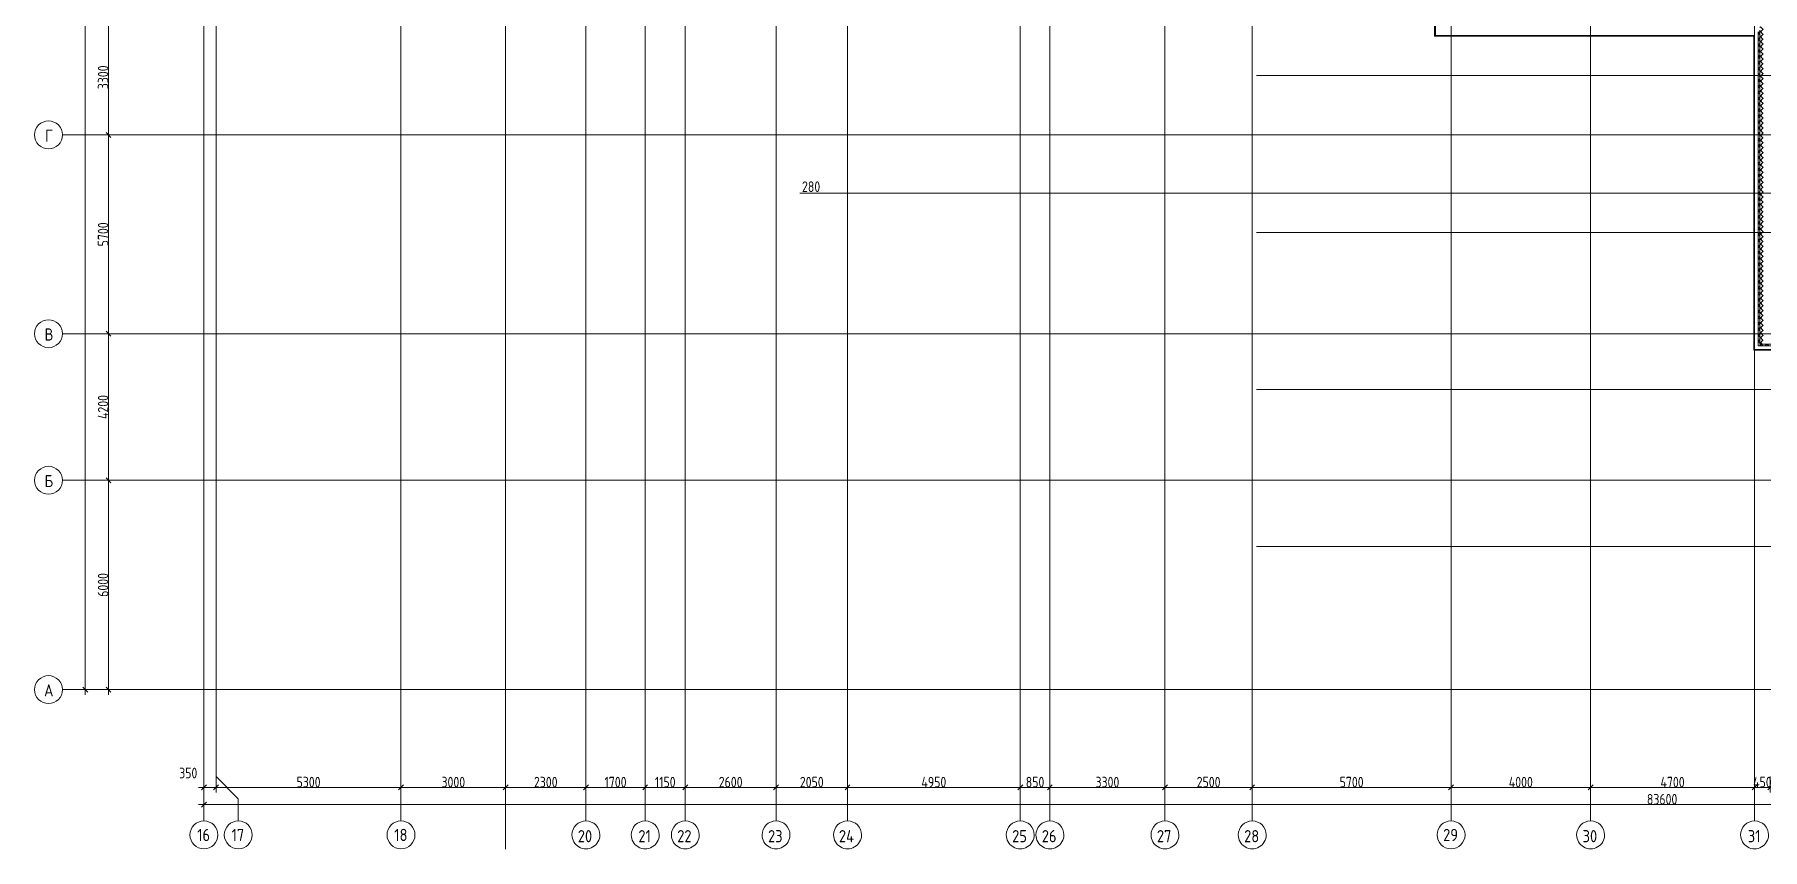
# Model space of a CAD drawing. Header units: millimetres. Extents: x -68946 to 690821, y -552984 to 293768.
# Drawn here: x 87963 to 137493, y -548537 to -525181 of the extents above; entities that cross this region are included whole.
import ezdxf

# ---------------------------------------------------------------- set-up
doc = ezdxf.new("R2010")
doc.units = ezdxf.units.MM
doc.linetypes.add('ADSK_Линия сетки', pattern=[2500, 2000, -250, 0, -250])
doc.layers.get('Defpoints').update_dxf_attribs({"color": 250})
for name, color, linetype, lineweight in [('Оси', 250, 'Continuous', 9), ('Размеры', 7, 'Continuous', 9), ('Стены наружные', 7, 'Continuous', 9), ('Стены отделка', 7, 'Continuous', 13), ('Стены перегородки', 7, 'Continuous', 13), ('Стены штриховка', 250, 'Continuous', 9)]:
    doc.layers.add(name, color=color, linetype=linetype, lineweight=lineweight)
doc.styles.add('GOST Common', font='', dxfattribs={"width": 0.9, "height": 350})
doc.styles.add('GOST Common_1', font='', dxfattribs={"width": 0.9, "height": 250})
doc.styles.add('GOST Common_2', font='', dxfattribs={"width": 0.8, "height": 350})
doc.styles.add('А3', font='ГОСТ тип А.ttf')
doc.styles.get('GOST Common').set_extended_font_data('GOST Common')
doc.styles.get('GOST Common_1').set_extended_font_data('GOST Common')
doc.styles.get('GOST Common_2').set_extended_font_data('GOST Common')
doc.dimstyles.new('ADSK_Основной_2_5_мм_Округление_до_10_мм', dxfattribs={"dimscale": 304.8, "dimtxt": 0.824897, "dimasz": 0.463911, "dimexe": 0.492126, "dimexo": 0.001615, "dimgap": 6.56168e-05, "dimtad": 1, "dimdec": 0, "dimlfac": 304.8, "dimrnd": 10, "dimdsep": 46, "dimtxsty": 'GOST Common_1', "dimblk1": 'OBLIQUE', "dimblk2": 'OBLIQUE', "dimsah": 1, "dimcen": 0.09, "dimdle": 0.492126, "dimazin": 0, "dimtfac": 1, "dimtdec": 4, "dimtix": 1, "dimtmove": 1, "dimatfit": 3, "dimfxl": 1, "dimtvp": 1, "dimtolj": 1, "dimtzin": 0, "dimlwd": 9, "dimlwe": 9, "dimarcsym": 2})
doc.dimstyles.new('ADSK_Основной_2_5_мм_Округление_до_10_мм_1', dxfattribs={"dimscale": 304.8, "dimtxt": 0.824897, "dimasz": 0.463911, "dimexe": 0.492126, "dimexo": 0.001615, "dimgap": 6.56168e-05, "dimtad": 1, "dimdec": 0, "dimlfac": 304.8, "dimrnd": 10, "dimdsep": 46, "dimtxsty": 'GOST Common_1', "dimblk1": 'OBLIQUE', "dimblk2": 'OBLIQUE', "dimsah": 1, "dimcen": 0.09, "dimdle": 0.492126, "dimazin": 0, "dimtfac": 1, "dimtdec": 4, "dimtix": 1, "dimtmove": 0, "dimatfit": 3, "dimfxl": 1, "dimtvp": 1, "dimtolj": 1, "dimtzin": 0, "dimlwd": 9, "dimlwe": 9, "dimarcsym": 2})
doc.dimstyles.new('ADSK_Основной_2_мм_1', dxfattribs={"dimscale": 304.8, "dimtxt": 201.142999, "dimasz": 0.463911, "dimexe": 0.492126, "dimexo": 0.492126, "dimgap": 0.098425, "dimtad": 1, "dimdec": 0, "dimdsep": 46, "dimtxsty": 'GOST Common_2', "dimblk1": 'OBLIQUE', "dimblk2": 'OBLIQUE', "dimsah": 1, "dimcen": 0.09, "dimdle": 0.492126, "dimazin": 0, "dimtfac": 1, "dimtdec": 4, "dimtix": 1, "dimtmove": 0, "dimatfit": 3, "dimfxl": 1, "dimtvp": 1, "dimtolj": 1, "dimtzin": 0, "dimlwd": 9, "dimlwe": 9, "dimarcsym": 2})
pattern_1 = [(135, (23667.23, -543980.64), (-84.85281, -84.85281), []), (225, (23667.23, -543980.64), (84.85281, -84.85281), [])]

# ---------------------------------------------------------------- blocks, each defined once
blk = doc.blocks.new('Ось сетки - Круг_Ø8 мм-39983606-АР3_Кладочный план кровли _17_930 С2-3')
at = {"layer": 'Оси'}
for start, end in [(360, 180), (180, 360)]:
    blk.add_arc((0, 0), 4, start, end, dxfattribs=at)
blk = doc.blocks.new('_Oblique')
at = {"color": 0, "linetype": 'ByBlock', "lineweight": -2}
blk.add_line((-0.5, -0.5), (0.5, 0.5), dxfattribs=at)
blk = doc.blocks.new('*D6113')
at = {"layer": 'Defpoints', "color": 0, "lineweight": 30, "transparency": 16777216}
for p in [(92817, -546660), (93167, -546449), (93167, -546760)]:
    blk.add_point(p, dxfattribs=at)
at = {"layer": 'Размеры', "color": 0, "lineweight": 9, "transparency": 16777216}
for p, q in [((92667, -546760), (93317, -546760)), ((92817, -546661), (92817, -546910)), ((93167, -546450), (93167, -546910))]:
    blk.add_line(p, q, dxfattribs=at)
at = {"layer": 'Размеры', "color": 0, "lineweight": 9, "transparency": 16777216, "xscale": 141.4, "yscale": 141.4, "zscale": 141.4, "rotation": 180}
blk.add_blockref('_Oblique', (92817, -546760), dxfattribs=at)
at = {"layer": 'Размеры', "color": 0, "lineweight": 9, "transparency": 16777216, "xscale": 141.4, "yscale": 141.4, "zscale": 141.4}
blk.add_blockref('_Oblique', (93167, -546760), dxfattribs=at)
at = {"layer": 'Размеры', "color": 0, "transparency": 16777216, "insert": (92109, -546194), "char_height": 304.8, "width": 567.63, "attachment_point": 1, "line_spacing_factor": 1.022761, "style": 'А3'}
blk.add_mtext('\\A1;350', dxfattribs=at)
blk = doc.blocks.new('*D6114')
at = {"layer": 'Defpoints', "color": 0, "lineweight": 30, "transparency": 16777216}
for p in [(93167, -546449), (98467, -546660), (98467, -546760)]:
    blk.add_point(p, dxfattribs=at)
at = {"layer": 'Размеры', "color": 0, "lineweight": 9, "transparency": 16777216}
for p, q in [((93017, -546760), (98617, -546760)), ((93167, -546450), (93167, -546910)), ((98467, -546661), (98467, -546910))]:
    blk.add_line(p, q, dxfattribs=at)
at = {"layer": 'Размеры', "color": 0, "lineweight": 9, "transparency": 16777216, "xscale": 141.4, "yscale": 141.4, "zscale": 141.4, "rotation": 180}
blk.add_blockref('_Oblique', (93167, -546760), dxfattribs=at)
at = {"layer": 'Размеры', "color": 0, "lineweight": 9, "transparency": 16777216, "xscale": 141.4, "yscale": 141.4, "zscale": 141.4}
blk.add_blockref('_Oblique', (98467, -546760), dxfattribs=at)
at = {"layer": 'Размеры', "color": 0, "transparency": 16777216, "insert": (95817, -546608), "char_height": 304.8, "width": 756.84, "attachment_point": 5, "style": 'А3'}
blk.add_mtext('\\A1;5300', dxfattribs=at)
blk = doc.blocks.new('*D6115')
at = {"layer": 'Defpoints', "color": 0, "lineweight": 30, "transparency": 16777216}
for p in [(98467, -546660), (101467, -546660), (101467, -546760)]:
    blk.add_point(p, dxfattribs=at)
at = {"layer": 'Размеры', "color": 0, "lineweight": 9, "transparency": 16777216}
for p, q in [((98317, -546760), (101617, -546760)), ((98467, -546661), (98467, -546910)), ((101467, -546661), (101467, -546910))]:
    blk.add_line(p, q, dxfattribs=at)
at = {"layer": 'Размеры', "color": 0, "lineweight": 9, "transparency": 16777216, "xscale": 141.4, "yscale": 141.4, "zscale": 141.4, "rotation": 180}
blk.add_blockref('_Oblique', (98467, -546760), dxfattribs=at)
at = {"layer": 'Размеры', "color": 0, "lineweight": 9, "transparency": 16777216, "xscale": 141.4, "yscale": 141.4, "zscale": 141.4}
blk.add_blockref('_Oblique', (101467, -546760), dxfattribs=at)
at = {"layer": 'Размеры', "color": 0, "transparency": 16777216, "insert": (99967, -546608), "char_height": 304.8, "width": 756.84, "attachment_point": 5, "style": 'А3'}
blk.add_mtext('\\A1;3000', dxfattribs=at)
blk = doc.blocks.new('*D6116')
at = {"layer": 'Defpoints', "color": 0, "lineweight": 30, "transparency": 16777216}
for p in [(101467, -546660), (103767, -546660), (103767, -546760)]:
    blk.add_point(p, dxfattribs=at)
at = {"layer": 'Размеры', "color": 0, "lineweight": 9, "transparency": 16777216}
for p, q in [((101317, -546760), (103917, -546760)), ((101467, -546661), (101467, -546910)), ((103767, -546661), (103767, -546910))]:
    blk.add_line(p, q, dxfattribs=at)
at = {"layer": 'Размеры', "color": 0, "lineweight": 9, "transparency": 16777216, "xscale": 141.4, "yscale": 141.4, "zscale": 141.4, "rotation": 180}
blk.add_blockref('_Oblique', (101467, -546760), dxfattribs=at)
at = {"layer": 'Размеры', "color": 0, "lineweight": 9, "transparency": 16777216, "xscale": 141.4, "yscale": 141.4, "zscale": 141.4}
blk.add_blockref('_Oblique', (103767, -546760), dxfattribs=at)
at = {"layer": 'Размеры', "color": 0, "transparency": 16777216, "insert": (102617, -546608), "char_height": 304.8, "width": 756.84, "attachment_point": 5, "style": 'А3'}
blk.add_mtext('\\A1;2300', dxfattribs=at)
blk = doc.blocks.new('*D6117')
at = {"layer": 'Defpoints', "color": 0, "lineweight": 30, "transparency": 16777216}
for p in [(103767, -546660), (105467, -546660), (105467, -546760)]:
    blk.add_point(p, dxfattribs=at)
at = {"layer": 'Размеры', "color": 0, "lineweight": 9, "transparency": 16777216}
for p, q in [((103617, -546760), (105617, -546760)), ((103767, -546661), (103767, -546910)), ((105467, -546661), (105467, -546910))]:
    blk.add_line(p, q, dxfattribs=at)
at = {"layer": 'Размеры', "color": 0, "lineweight": 9, "transparency": 16777216, "xscale": 141.4, "yscale": 141.4, "zscale": 141.4, "rotation": 180}
blk.add_blockref('_Oblique', (103767, -546760), dxfattribs=at)
at = {"layer": 'Размеры', "color": 0, "lineweight": 9, "transparency": 16777216, "xscale": 141.4, "yscale": 141.4, "zscale": 141.4}
blk.add_blockref('_Oblique', (105467, -546760), dxfattribs=at)
at = {"layer": 'Размеры', "color": 0, "transparency": 16777216, "insert": (104617, -546608), "char_height": 304.8, "width": 700.59, "attachment_point": 5, "style": 'А3'}
blk.add_mtext('\\A1;1700', dxfattribs=at)
blk = doc.blocks.new('*D6118')
at = {"layer": 'Defpoints', "color": 0, "lineweight": 30, "transparency": 16777216}
for p in [(105467, -546660), (106617, -546660), (106617, -546760)]:
    blk.add_point(p, dxfattribs=at)
at = {"layer": 'Размеры', "color": 0, "lineweight": 9, "transparency": 16777216}
for p, q in [((105317, -546760), (106767, -546760)), ((105467, -546661), (105467, -546910)), ((106617, -546661), (106617, -546910))]:
    blk.add_line(p, q, dxfattribs=at)
at = {"layer": 'Размеры', "color": 0, "lineweight": 9, "transparency": 16777216, "xscale": 141.4, "yscale": 141.4, "zscale": 141.4, "rotation": 180}
blk.add_blockref('_Oblique', (105467, -546760), dxfattribs=at)
at = {"layer": 'Размеры', "color": 0, "lineweight": 9, "transparency": 16777216, "xscale": 141.4, "yscale": 141.4, "zscale": 141.4}
blk.add_blockref('_Oblique', (106617, -546760), dxfattribs=at)
at = {"layer": 'Размеры', "color": 0, "transparency": 16777216, "insert": (106042, -546608), "char_height": 304.8, "width": 644.34, "attachment_point": 5, "style": 'А3'}
blk.add_mtext('\\A1;1150', dxfattribs=at)
blk = doc.blocks.new('*D6119')
at = {"layer": 'Defpoints', "color": 0, "lineweight": 30, "transparency": 16777216}
for p in [(106617, -546660), (109217, -546660), (109217, -546760)]:
    blk.add_point(p, dxfattribs=at)
at = {"layer": 'Размеры', "color": 0, "lineweight": 9, "transparency": 16777216}
for p, q in [((106467, -546760), (109367, -546760)), ((106617, -546661), (106617, -546910)), ((109217, -546661), (109217, -546910))]:
    blk.add_line(p, q, dxfattribs=at)
at = {"layer": 'Размеры', "color": 0, "lineweight": 9, "transparency": 16777216, "xscale": 141.4, "yscale": 141.4, "zscale": 141.4, "rotation": 180}
blk.add_blockref('_Oblique', (106617, -546760), dxfattribs=at)
at = {"layer": 'Размеры', "color": 0, "lineweight": 9, "transparency": 16777216, "xscale": 141.4, "yscale": 141.4, "zscale": 141.4}
blk.add_blockref('_Oblique', (109217, -546760), dxfattribs=at)
at = {"layer": 'Размеры', "color": 0, "transparency": 16777216, "insert": (107917, -546608), "char_height": 304.8, "width": 756.84, "attachment_point": 5, "style": 'А3'}
blk.add_mtext('\\A1;2600', dxfattribs=at)
blk = doc.blocks.new('*D6120')
at = {"layer": 'Defpoints', "color": 0, "lineweight": 30, "transparency": 16777216}
for p in [(109217, -546660), (111267, -546660), (111267, -546760)]:
    blk.add_point(p, dxfattribs=at)
at = {"layer": 'Размеры', "color": 0, "lineweight": 9, "transparency": 16777216}
for p, q in [((109067, -546760), (111417, -546760)), ((109217, -546661), (109217, -546910)), ((111267, -546661), (111267, -546910))]:
    blk.add_line(p, q, dxfattribs=at)
at = {"layer": 'Размеры', "color": 0, "lineweight": 9, "transparency": 16777216, "xscale": 141.4, "yscale": 141.4, "zscale": 141.4, "rotation": 180}
blk.add_blockref('_Oblique', (109217, -546760), dxfattribs=at)
at = {"layer": 'Размеры', "color": 0, "lineweight": 9, "transparency": 16777216, "xscale": 141.4, "yscale": 141.4, "zscale": 141.4}
blk.add_blockref('_Oblique', (111267, -546760), dxfattribs=at)
at = {"layer": 'Размеры', "color": 0, "transparency": 16777216, "insert": (110242, -546608), "char_height": 304.8, "width": 756.84, "attachment_point": 5, "style": 'А3'}
blk.add_mtext('\\A1;2050', dxfattribs=at)
blk = doc.blocks.new('*D6121')
at = {"layer": 'Defpoints', "color": 0, "lineweight": 30, "transparency": 16777216}
for p in [(111267, -546660), (116217, -546660), (116217, -546760)]:
    blk.add_point(p, dxfattribs=at)
at = {"layer": 'Размеры', "color": 0, "lineweight": 9, "transparency": 16777216}
for p, q in [((111117, -546760), (116367, -546760)), ((111267, -546661), (111267, -546910)), ((116217, -546661), (116217, -546910))]:
    blk.add_line(p, q, dxfattribs=at)
at = {"layer": 'Размеры', "color": 0, "lineweight": 9, "transparency": 16777216, "xscale": 141.4, "yscale": 141.4, "zscale": 141.4, "rotation": 180}
blk.add_blockref('_Oblique', (111267, -546760), dxfattribs=at)
at = {"layer": 'Размеры', "color": 0, "lineweight": 9, "transparency": 16777216, "xscale": 141.4, "yscale": 141.4, "zscale": 141.4}
blk.add_blockref('_Oblique', (116217, -546760), dxfattribs=at)
at = {"layer": 'Размеры', "color": 0, "transparency": 16777216, "insert": (113742, -546608), "char_height": 304.8, "width": 782.41, "attachment_point": 5, "style": 'А3'}
blk.add_mtext('\\A1;4950', dxfattribs=at)
blk = doc.blocks.new('*D6122')
at = {"layer": 'Defpoints', "color": 0, "lineweight": 30, "transparency": 16777216}
for p in [(116217, -546660), (117067, -546660), (117067, -546760)]:
    blk.add_point(p, dxfattribs=at)
at = {"layer": 'Размеры', "color": 0, "lineweight": 9, "transparency": 16777216}
for p, q in [((116067, -546760), (117217, -546760)), ((116217, -546661), (116217, -546910)), ((117067, -546661), (117067, -546910))]:
    blk.add_line(p, q, dxfattribs=at)
at = {"layer": 'Размеры', "color": 0, "lineweight": 9, "transparency": 16777216, "xscale": 141.4, "yscale": 141.4, "zscale": 141.4, "rotation": 180}
blk.add_blockref('_Oblique', (116217, -546760), dxfattribs=at)
at = {"layer": 'Размеры', "color": 0, "lineweight": 9, "transparency": 16777216, "xscale": 141.4, "yscale": 141.4, "zscale": 141.4}
blk.add_blockref('_Oblique', (117067, -546760), dxfattribs=at)
at = {"layer": 'Размеры', "color": 0, "transparency": 16777216, "insert": (116642, -546608), "char_height": 304.8, "width": 567.63, "attachment_point": 5, "style": 'А3'}
blk.add_mtext('\\A1;850', dxfattribs=at)
blk = doc.blocks.new('*D6123')
at = {"layer": 'Defpoints', "color": 0, "lineweight": 30, "transparency": 16777216}
for p in [(117067, -546660), (120367, -546660), (120367, -546760)]:
    blk.add_point(p, dxfattribs=at)
at = {"layer": 'Размеры', "color": 0, "lineweight": 9, "transparency": 16777216}
for p, q in [((116917, -546760), (120517, -546760)), ((117067, -546661), (117067, -546910)), ((120367, -546661), (120367, -546910))]:
    blk.add_line(p, q, dxfattribs=at)
at = {"layer": 'Размеры', "color": 0, "lineweight": 9, "transparency": 16777216, "xscale": 141.4, "yscale": 141.4, "zscale": 141.4, "rotation": 180}
blk.add_blockref('_Oblique', (117067, -546760), dxfattribs=at)
at = {"layer": 'Размеры', "color": 0, "lineweight": 9, "transparency": 16777216, "xscale": 141.4, "yscale": 141.4, "zscale": 141.4}
blk.add_blockref('_Oblique', (120367, -546760), dxfattribs=at)
at = {"layer": 'Размеры', "color": 0, "transparency": 16777216, "insert": (118717, -546608), "char_height": 304.8, "width": 756.84, "attachment_point": 5, "style": 'А3'}
blk.add_mtext('\\A1;3300', dxfattribs=at)
blk = doc.blocks.new('*D6124')
at = {"layer": 'Defpoints', "color": 0, "lineweight": 30, "transparency": 16777216}
for p in [(120367, -546660), (122867, -546660), (122867, -546760)]:
    blk.add_point(p, dxfattribs=at)
at = {"layer": 'Размеры', "color": 0, "lineweight": 9, "transparency": 16777216}
for p, q in [((120217, -546760), (123017, -546760)), ((120367, -546661), (120367, -546910)), ((122867, -546661), (122867, -546910))]:
    blk.add_line(p, q, dxfattribs=at)
at = {"layer": 'Размеры', "color": 0, "lineweight": 9, "transparency": 16777216, "xscale": 141.4, "yscale": 141.4, "zscale": 141.4, "rotation": 180}
blk.add_blockref('_Oblique', (120367, -546760), dxfattribs=at)
at = {"layer": 'Размеры', "color": 0, "lineweight": 9, "transparency": 16777216, "xscale": 141.4, "yscale": 141.4, "zscale": 141.4}
blk.add_blockref('_Oblique', (122867, -546760), dxfattribs=at)
at = {"layer": 'Размеры', "color": 0, "transparency": 16777216, "insert": (121617, -546608), "char_height": 304.8, "width": 756.84, "attachment_point": 5, "style": 'А3'}
blk.add_mtext('\\A1;2500', dxfattribs=at)
blk = doc.blocks.new('*D6125')
at = {"layer": 'Defpoints', "color": 0, "lineweight": 30, "transparency": 16777216}
for p in [(122867, -546660), (128567, -546660), (128567, -546760)]:
    blk.add_point(p, dxfattribs=at)
at = {"layer": 'Размеры', "color": 0, "lineweight": 9, "transparency": 16777216}
for p, q in [((122717, -546760), (128717, -546760)), ((122867, -546661), (122867, -546910)), ((128567, -546661), (128567, -546910))]:
    blk.add_line(p, q, dxfattribs=at)
at = {"layer": 'Размеры', "color": 0, "lineweight": 9, "transparency": 16777216, "xscale": 141.4, "yscale": 141.4, "zscale": 141.4, "rotation": 180}
blk.add_blockref('_Oblique', (122867, -546760), dxfattribs=at)
at = {"layer": 'Размеры', "color": 0, "lineweight": 9, "transparency": 16777216, "xscale": 141.4, "yscale": 141.4, "zscale": 141.4}
blk.add_blockref('_Oblique', (128567, -546760), dxfattribs=at)
at = {"layer": 'Размеры', "color": 0, "transparency": 16777216, "insert": (125717, -546608), "char_height": 304.8, "width": 756.84, "attachment_point": 5, "style": 'А3'}
blk.add_mtext('\\A1;5700', dxfattribs=at)
blk = doc.blocks.new('*D6126')
at = {"layer": 'Defpoints', "color": 0, "lineweight": 30, "transparency": 16777216}
for p in [(128567, -546660), (132567, -546660), (132567, -546760)]:
    blk.add_point(p, dxfattribs=at)
at = {"layer": 'Размеры', "color": 0, "lineweight": 9, "transparency": 16777216}
for p, q in [((128417, -546760), (132717, -546760)), ((128567, -546661), (128567, -546910)), ((132567, -546661), (132567, -546910))]:
    blk.add_line(p, q, dxfattribs=at)
at = {"layer": 'Размеры', "color": 0, "lineweight": 9, "transparency": 16777216, "xscale": 141.4, "yscale": 141.4, "zscale": 141.4, "rotation": 180}
blk.add_blockref('_Oblique', (128567, -546760), dxfattribs=at)
at = {"layer": 'Размеры', "color": 0, "lineweight": 9, "transparency": 16777216, "xscale": 141.4, "yscale": 141.4, "zscale": 141.4}
blk.add_blockref('_Oblique', (132567, -546760), dxfattribs=at)
at = {"layer": 'Размеры', "color": 0, "transparency": 16777216, "insert": (130567, -546608), "char_height": 304.8, "width": 782.41, "attachment_point": 5, "style": 'А3'}
blk.add_mtext('\\A1;4000', dxfattribs=at)
blk = doc.blocks.new('*D6127')
at = {"layer": 'Defpoints', "color": 0, "lineweight": 30, "transparency": 16777216}
for p in [(132567, -546660), (137267, -546660), (137267, -546760)]:
    blk.add_point(p, dxfattribs=at)
at = {"layer": 'Размеры', "color": 0, "lineweight": 9, "transparency": 16777216}
for p, q in [((132417, -546760), (137417, -546760)), ((132567, -546661), (132567, -546910)), ((137267, -546661), (137267, -546910))]:
    blk.add_line(p, q, dxfattribs=at)
at = {"layer": 'Размеры', "color": 0, "lineweight": 9, "transparency": 16777216, "xscale": 141.4, "yscale": 141.4, "zscale": 141.4, "rotation": 180}
blk.add_blockref('_Oblique', (132567, -546760), dxfattribs=at)
at = {"layer": 'Размеры', "color": 0, "lineweight": 9, "transparency": 16777216, "xscale": 141.4, "yscale": 141.4, "zscale": 141.4}
blk.add_blockref('_Oblique', (137267, -546760), dxfattribs=at)
at = {"layer": 'Размеры', "color": 0, "transparency": 16777216, "insert": (134917, -546608), "char_height": 304.8, "width": 782.41, "attachment_point": 5, "style": 'А3'}
blk.add_mtext('\\A1;4700', dxfattribs=at)
blk = doc.blocks.new('*D6128')
at = {"layer": 'Defpoints', "color": 0, "lineweight": 30, "transparency": 16777216}
for p in [(137267, -546660), (137717, -546449), (137717, -546760)]:
    blk.add_point(p, dxfattribs=at)
at = {"layer": 'Размеры', "color": 0, "lineweight": 9, "transparency": 16777216}
for p, q in [((137267, -546760), (137126, -546760)), ((137267, -546661), (137267, -546910)), ((137267, -546760), (137717, -546760)), ((137717, -546450), (137717, -546910)), ((137717, -546760), (137859, -546760))]:
    blk.add_line(p, q, dxfattribs=at)
at = {"layer": 'Размеры', "color": 0, "lineweight": 9, "transparency": 16777216, "xscale": 141.4, "yscale": 141.4, "zscale": 141.4}
blk.add_blockref('_Oblique', (137267, -546760), dxfattribs=at)
at = {"layer": 'Размеры', "color": 0, "lineweight": 9, "transparency": 16777216, "xscale": 141.4, "yscale": 141.4, "zscale": 141.4, "rotation": 180}
blk.add_blockref('_Oblique', (137717, -546760), dxfattribs=at)
at = {"layer": 'Размеры', "color": 0, "transparency": 16777216, "insert": (137492, -546608), "char_height": 304.8, "width": 593.2, "attachment_point": 5, "style": 'А3'}
blk.add_mtext('\\A1;450', dxfattribs=at)
blk = doc.blocks.new('*D6141')
at = {"layer": 'Defpoints', "color": 0, "lineweight": 30, "transparency": 16777216}
for p in [(92817, -547152), (176417, -547152), (176417, -547252)]:
    blk.add_point(p, dxfattribs=at)
at = {"layer": 'Размеры', "color": 0, "lineweight": 9, "transparency": 16777216}
for p, q in [((92667, -547252), (176567, -547252)), ((92817, -547152), (92817, -547402)), ((176417, -547152), (176417, -547402))]:
    blk.add_line(p, q, dxfattribs=at)
at = {"layer": 'Размеры', "color": 0, "lineweight": 9, "transparency": 16777216, "xscale": 141.4, "yscale": 141.4, "zscale": 141.4, "rotation": 180}
blk.add_blockref('_Oblique', (92817, -547252), dxfattribs=at)
at = {"layer": 'Размеры', "color": 0, "lineweight": 9, "transparency": 16777216, "xscale": 141.4, "yscale": 141.4, "zscale": 141.4}
blk.add_blockref('_Oblique', (176417, -547252), dxfattribs=at)
at = {"layer": 'Размеры', "color": 0, "transparency": 16777216, "insert": (134617, -547099), "char_height": 304.8, "width": 946.05, "attachment_point": 5, "style": 'А3'}
blk.add_mtext('\\A1;83600', dxfattribs=at)
blk = doc.blocks.new('*D6407')
at = {"layer": 'Defpoints', "color": 0, "lineweight": 30, "transparency": 16777216}
for p in [(168637, -528836), (168917, -529106), (168917, -529724)]:
    blk.add_point(p, dxfattribs=at)
at = {"layer": 'Размеры', "color": 0, "lineweight": 9, "transparency": 16777216}
for p, q in [((168637, -528986), (168637, -529874)), ((168917, -529256), (168917, -529874)), ((168637, -529724), (109903, -529724)), ((168917, -529724), (168487, -529724))]:
    blk.add_line(p, q, dxfattribs=at)
at = {"layer": 'Размеры', "color": 0, "lineweight": 9, "transparency": 16777216, "xscale": 141.4, "yscale": 141.4, "zscale": 141.4, "rotation": 180}
blk.add_blockref('_Oblique', (168637, -529724), dxfattribs=at)
at = {"layer": 'Размеры', "color": 0, "lineweight": 9, "transparency": 16777216, "xscale": 141.4, "yscale": 141.4, "zscale": 141.4}
blk.add_blockref('_Oblique', (168917, -529724), dxfattribs=at)
at = {"layer": 'Размеры', "color": 0, "transparency": 16777216, "insert": (110223, -529541), "char_height": 304.8, "attachment_point": 5, "style": 'А3'}
blk.add_mtext('\\A1;280', dxfattribs=at)
blk = doc.blocks.new('*D6414')
at = {"layer": 'Defpoints', "color": 0, "lineweight": 30, "transparency": 16777216}
for p in [(90182, -524756), (90082, -528056), (90182, -528056)]:
    blk.add_point(p, dxfattribs=at)
at = {"layer": 'Размеры', "color": 0, "lineweight": 9, "transparency": 16777216}
for p, q in [((90181, -524756), (89932, -524756)), ((90082, -524606), (90082, -528206)), ((90181, -528056), (89932, -528056))]:
    blk.add_line(p, q, dxfattribs=at)
at = {"layer": 'Размеры', "color": 0, "lineweight": 9, "transparency": 16777216, "xscale": 141.4, "yscale": 141.4, "zscale": 141.4}
for p, rotation in [((90082, -524756), 90), ((90082, -528056), 270)]:
    blk.add_blockref('_Oblique', p, dxfattribs=dict(at, rotation=rotation))
at = {"layer": 'Размеры', "color": 0, "transparency": 16777216, "insert": (89929, -526406), "char_height": 304.8, "width": 756.84, "attachment_point": 5, "rotation": 90, "style": 'А3'}
blk.add_mtext('\\A1;3300', dxfattribs=at)
blk = doc.blocks.new('*D6415')
at = {"layer": 'Defpoints', "color": 0, "lineweight": 30, "transparency": 16777216}
for p in [(90182, -528056), (90082, -533756), (90182, -533756)]:
    blk.add_point(p, dxfattribs=at)
at = {"layer": 'Размеры', "color": 0, "lineweight": 9, "transparency": 16777216}
for p, q in [((90082, -527906), (90082, -533906)), ((90181, -528056), (89932, -528056)), ((90181, -533756), (89932, -533756))]:
    blk.add_line(p, q, dxfattribs=at)
at = {"layer": 'Размеры', "color": 0, "lineweight": 9, "transparency": 16777216, "xscale": 141.4, "yscale": 141.4, "zscale": 141.4}
for p, rotation in [((90082, -528056), 90), ((90082, -533756), 270)]:
    blk.add_blockref('_Oblique', p, dxfattribs=dict(at, rotation=rotation))
at = {"layer": 'Размеры', "color": 0, "transparency": 16777216, "insert": (89929, -530906), "char_height": 304.8, "width": 756.84, "attachment_point": 5, "rotation": 90, "style": 'А3'}
blk.add_mtext('\\A1;5700', dxfattribs=at)
blk = doc.blocks.new('*D6416')
at = {"layer": 'Defpoints', "color": 0, "lineweight": 30, "transparency": 16777216}
for p in [(90182, -533756), (90082, -537956), (90182, -537956)]:
    blk.add_point(p, dxfattribs=at)
at = {"layer": 'Размеры', "color": 0, "lineweight": 9, "transparency": 16777216}
for p, q in [((90181, -533756), (89932, -533756)), ((90082, -533606), (90082, -538106)), ((90181, -537956), (89932, -537956))]:
    blk.add_line(p, q, dxfattribs=at)
at = {"layer": 'Размеры', "color": 0, "lineweight": 9, "transparency": 16777216, "xscale": 141.4, "yscale": 141.4, "zscale": 141.4}
for p, rotation in [((90082, -533756), 90), ((90082, -537956), 270)]:
    blk.add_blockref('_Oblique', p, dxfattribs=dict(at, rotation=rotation))
at = {"layer": 'Размеры', "color": 0, "transparency": 16777216, "insert": (89929, -535856), "char_height": 304.8, "width": 782.41, "attachment_point": 5, "rotation": 90, "style": 'А3'}
blk.add_mtext('\\A1;4200', dxfattribs=at)
blk = doc.blocks.new('*D6417')
at = {"layer": 'Defpoints', "color": 0, "lineweight": 30, "transparency": 16777216}
for p in [(90182, -537956), (90082, -543956), (90182, -543956)]:
    blk.add_point(p, dxfattribs=at)
at = {"layer": 'Размеры', "color": 0, "lineweight": 9, "transparency": 16777216}
for p, q in [((90082, -537806), (90082, -544106)), ((90181, -537956), (89932, -537956)), ((90181, -543956), (89932, -543956))]:
    blk.add_line(p, q, dxfattribs=at)
at = {"layer": 'Размеры', "color": 0, "lineweight": 9, "transparency": 16777216, "xscale": 141.4, "yscale": 141.4, "zscale": 141.4}
for p, rotation in [((90082, -537956), 90), ((90082, -543956), 270)]:
    blk.add_blockref('_Oblique', p, dxfattribs=dict(at, rotation=rotation))
at = {"layer": 'Размеры', "color": 0, "transparency": 16777216, "insert": (89929, -540956), "char_height": 304.8, "width": 756.84, "attachment_point": 5, "rotation": 90, "style": 'А3'}
blk.add_mtext('\\A1;6000', dxfattribs=at)
blk = doc.blocks.new('*D6447')
at = {"layer": 'Defpoints', "color": 0, "lineweight": 30, "transparency": 16777216}
for p in [(90605, -485606), (89415, -543956), (91454, -543956)]:
    blk.add_point(p, dxfattribs=at)
at = {"layer": 'Размеры', "color": 0, "lineweight": 9, "transparency": 16777216}
for p, q in [((90604, -485606), (89265, -485606)), ((89415, -485456), (89415, -544106)), ((91453, -543956), (89265, -543956))]:
    blk.add_line(p, q, dxfattribs=at)
at = {"layer": 'Размеры', "color": 0, "lineweight": 9, "transparency": 16777216, "xscale": 141.4, "yscale": 141.4, "zscale": 141.4}
for p, rotation in [((89415, -485606), 90), ((89415, -543956), 270)]:
    blk.add_blockref('_Oblique', p, dxfattribs=dict(at, rotation=rotation))
at = {"layer": 'Размеры', "color": 0, "transparency": 16777216, "insert": (89263, -514781), "char_height": 304.8, "attachment_point": 5, "rotation": 90, "style": 'А3'}
blk.add_mtext('\\A1;58350', dxfattribs=at)

msp = doc.modelspace()

# ---------------------------------------------------------------- hatches: boundary and pattern name
at = {"layer": 'Стены наружные', "lineweight": 5}
h = msp.add_hatch(dxfattribs=at)
h.set_pattern_fill('FP_33', color=256, style=0, pattern_type=2)
h.set_pattern_definition([(45, (23667.23, -543980.64), (-70.71068, 70.71068), []), (135, (23667.23, -543980.64), (-70.71068, -70.71068), [])])
h.paths.add_polyline_path([(137417.2304, -534055.6404), (137517.2304, -534055.6404), (137517.2304, -524959.6404), (137417.2304, -524959.6404), (137417.2304, -533645.6414)])
h = msp.add_hatch(dxfattribs=at)
h.set_pattern_fill('FP_34', color=256, style=0, pattern_type=2)
h.set_pattern_definition(pattern_1)
h.paths.add_polyline_path([(137399.2356, -534105.6404), (137417.2304, -534105.6404), (137417.2304, -525055.6404), (137367.2304, -525055.6404), (137367.2304, -534105.6404)])
h = msp.add_hatch(dxfattribs=at)
h.set_pattern_fill('FP_34', color=256, style=0, pattern_type=2)
h.set_pattern_definition(pattern_1)
h.paths.add_polyline_path([(159374.2441, -534105.6404), (159897.2079, -534105.6404), (159897.2079, -534055.6404), (137417.2304, -534055.6404), (137417.2304, -534105.6404), (148032.3042, -534105.6404)])

# ---------------------------------------------------------------- linework, layer by layer
at = {"layer": 'Оси', "linetype": 'ADSK_Линия сетки', "ltscale": 100}
for p, q in [((92817.2298, -547719.4803), (92817.2298, -482778.6358)), ((98467.2298, -547719.4803), (98467.2298, -482778.6358)), ((101467.2298, -482778.6358), (101467.2298, -548529.072)), ((103767.2298, -482778.6358), (103767.2298, -547719.4803)), ((105467.2298, -482778.6358), (105467.2298, -547719.4803)), ((106617.23, -482778.6358), (106617.23, -547719.4803)), ((109217.23, -482778.6358), (109217.23, -547719.4803)), ((111267.2298, -482778.6358), (111267.2298, -547719.4803)), ((116217.2298, -482778.6358), (116217.2298, -547719.4803)), ((117067.2302, -482778.6358), (117067.2302, -547719.4803)), ((120367.2302, -482778.6358), (120367.2302, -547719.4803)), ((122867.2305, -482778.6358), (122867.2305, -547719.4803)), ((128567.2304, -547719.4803), (128567.2304, -482778.6358)), ((132567.2307, -482778.6358), (132567.2307, -547719.4803)), ((137267.2304, -482778.6358), (137267.2304, -547719.4803)), ((93167.2298, -546449.4803), (93167.2298, -483294.1481)), ((180488.1093, -526355.5807), (122987.2298, -526355.5807)), ((88763.207, -528055.6404), (180488.1093, -528055.6404)), ((180488.1093, -530855.5211), (122987.2298, -530855.5211)), ((88763.207, -533755.6404), (180488.1093, -533755.6404)), ((180488.1093, -535355.5807), (122987.2298, -535355.5807)), ((88763.207, -537955.6404), (180488.1093, -537955.6404)), ((180488.1093, -539855.5211), (122987.2298, -539855.5211)), ((88763.207, -543955.6404), (180488.1093, -543955.6404))]:
    msp.add_line(p, q, dxfattribs=at)
at = {"layer": 'Оси', "ltscale": 100}
for p, q in [((93167.2298, -546449.4803), (93802.2298, -547084.4803)), ((93802.2298, -547084.4803), (93802.2298, -547719.4803))]:
    msp.add_line(p, q, dxfattribs=at)
at = {"layer": 'Стены отделка', "lineweight": 5}
for p, q in [((128097.2304, -518025.5807), (128097.2304, -525225.6404)), ((128097.2304, -525225.6404), (137247.2304, -525225.6404)), ((137247.2304, -525225.6404), (137247.2304, -534225.6404)), ((137247.2304, -534225.6404), (159897.2079, -534225.6404))]:
    msp.add_line(p, q, dxfattribs=at)
at = {"layer": 'Стены перегородки'}
for p, q in [((137367.2304, -525105.6404), (137367.2304, -534105.6404)), ((137417.2304, -525055.6404), (137417.2304, -534055.6404)), ((137367.2304, -534105.6404), (159897.2079, -534105.6404)), ((159897.2079, -534055.6404), (137417.2304, -534055.6404))]:
    msp.add_line(p, q, dxfattribs=at)
at = {"layer": 'Стены штриховка'}
for p, q in [((128117.2304, -518005.5807), (128117.2304, -525205.6404)), ((128117.2304, -525205.6404), (137267.2304, -525205.6404)), ((137247.2304, -525205.6404), (137247.2304, -525225.6404)), ((137247.2304, -525205.6404), (137247.2304, -525225.6404)), ((137267.2304, -525205.6404), (137267.2304, -534205.6404)), ((137267.2304, -534205.6404), (159897.2079, -534205.6404))]:
    msp.add_line(p, q, dxfattribs=at)

# ---------------------------------------------------------------- block references
at = {"layer": 'Оси', "xscale": 99.99999999999993, "yscale": 99.99999999999993, "zscale": 99.99999999999993}
for p, rotation in [((88363.207, -528055.6404), 269.9999999999994), ((88363.207, -533755.6404), 269.9999999999994), ((88363.207, -537955.6404), 269.9999999999994), ((88363.207, -543955.6404), 269.9999999999994), ((103767.2298, -548119.4803), 180), ((105467.2298, -548119.4803), 180), ((106617.23, -548119.4803), 180), ((109217.23, -548119.4803), 180), ((111267.2298, -548119.4803), 180), ((116217.2298, -548119.4803), 180), ((117067.2302, -548119.4803), 180), ((120367.2302, -548119.4803), 180), ((122867.2305, -548119.4803), 180), ((132567.2307, -548119.4803), 180), ((137267.2304, -548119.4803), 180)]:
    msp.add_blockref('Ось сетки - Круг_Ø8 мм-39983606-АР3_Кладочный план кровли _17_930 С2-3', p, dxfattribs=dict(at, rotation=rotation))
for p in [(92817.2298, -548119.4803), (93802.2298, -548119.4803), (98467.2298, -548119.4803), (128567.2304, -548119.4803)]:
    msp.add_blockref('Ось сетки - Круг_Ø8 мм-39983606-АР3_Кладочный план кровли _17_930 С2-3', p, dxfattribs=at)

# ---------------------------------------------------------------- texts
at = {"layer": 'Оси', "char_height": 350, "attachment_point": 1, "style": 'GOST Common'}
for s, insert, width in [('\\fGOST Common|b0|i0|c204|p34|;\\W.9;Г', (88264.7341, -527903.0535), 274.177125), ('\\fGOST Common|b0|i0|c204|p34|;\\W.9;В', (88249.8841, -533603.0535), 310.253062), ('\\fGOST Common|b0|i0|c204|p34|;\\W.9;Б', (88249.8841, -537803.0535), 310.253062), ('\\fGOST Common|b0|i0|c204|p34|;\\W.9;А', (88235.0341, -543803.0535), 346.329), ('16', (92626.0492, -547946.947), 461.772), ('17', (93611.0492, -547946.947), 461.772), ('18', (98276.0492, -547946.947), 461.772), ('20', (103535.8605, -547982.2012), 548.35425), ('21', (105271.4105, -547982.2012), 461.772), ('22', (106385.8606, -547982.2012), 548.35425), ('23', (108988.5606, -547982.2012), 541.139062), ('24', (111020.5605, -547982.2012), 584.430187), ('25', (115985.8605, -547982.2012), 548.35425), ('26', (116835.8608, -547982.2012), 548.35425), ('27', (120135.8608, -547982.2012), 548.35425), ('28', (122635.8612, -547982.2012), 548.35425), ('29', (128340.4998, -547946.947), 548.35425), ('30', (132338.5613, -547982.2012), 541.139062), ('31', (137074.1111, -547982.2012), 454.556812)]:
    msp.add_mtext(s, dxfattribs=dict(at, insert=insert, width=width))

# ---------------------------------------------------------------- dimensions: what is measured, and where the dimension line sits
at = {"layer": 'Размеры'}
for base, p1, p2, override, picture, middle in [((89415.3189, -543955.6404), (90604.5651, -485605.6404), (91453.579, -543955.6404), {"dimtxt": 1, "dimlfac": 1, "dimpost": '<>', "dimtxsty": 'А3', "dimfxl": 4200}, '*D6447', (89262.8989, -514780.6404)), ((90081.7447, -528055.6404), (90181.7296, -524755.6404), (90181.7296, -528055.6404), {"dimtxt": 1, "dimlfac": 1, "dimpost": '<>', "dimtxsty": 'А3', "dimfxl": 3300}, '*D6414', (89929.3247, -526405.6404)), ((90081.7447, -533755.6404), (90181.7296, -528055.6404), (90181.7296, -533755.6404), {"dimtxt": 1, "dimlfac": 1, "dimpost": '<>', "dimtxsty": 'А3', "dimfxl": 5700}, '*D6415', (89929.3247, -530905.6404)), ((90081.7447, -537955.6404), (90181.7296, -533755.6404), (90181.7296, -537955.6404), {"dimtxt": 1, "dimlfac": 1, "dimpost": '<>', "dimtxsty": 'А3', "dimfxl": 4200}, '*D6416', (89929.3247, -535855.6404)), ((90081.7447, -543955.6404), (90181.7296, -537955.6404), (90181.7296, -543955.6404), {"dimtxt": 1, "dimlfac": 1, "dimpost": '<>', "dimtxsty": 'А3', "dimfxl": 6000}, '*D6417', (89929.3247, -540955.6404))]:
    dim = msp.add_linear_dim(base=base, p1=p1, p2=p2, angle=90, dimstyle='ADSK_Основной_2_5_мм_Округление_до_10_мм_1', override=override, dxfattribs=at)
    dim.commit()
    dim.dimension.update_dxf_attribs({"geometry": picture, "text_midpoint": middle})
for base, p1, p2, dimstyle, override, picture, middle in [((168917.2308, -529723.7025), (168637.2298, -528835.6398), (168917.2308, -529105.6398), 'ADSK_Основной_2_мм_1', {"dimtxt": 1, "dimlfac": 1, "dimpost": '<>', "dimtxsty": 'А3', "dimfxl": 2070}, '*D6407', (110222.863, -529723.7025)), ((93167.2298, -546760.2001), (92817.2298, -546660.2152), (93167.2298, -546449.4803), 'ADSK_Основной_2_5_мм_Округление_до_10_мм', {"dimtxt": 1, "dimlfac": 1, "dimpost": '<>', "dimtxsty": 'А3', "dimfxl": 408.54518}, '*D6113', (92392.4325, -546600.1396))]:
    dim = msp.add_linear_dim(base=base, p1=p1, p2=p2, dimstyle=dimstyle, override=override, dxfattribs=at)
    dim.commit()
    dim.dimension.update_dxf_attribs({"geometry": picture, "text_midpoint": middle, "dimtype": 160})
for base, p1, p2, override, picture, middle in [((98467.2298, -546760.2001), (93167.2298, -546449.4803), (98467.2298, -546660.2152), {"dimtxt": 1, "dimlfac": 1, "dimpost": '<>', "dimtxsty": 'А3', "dimfxl": 5304.187889}, '*D6114', (95817.2298, -546607.7801)), ((101467.2298, -546760.2001), (98467.2298, -546660.2152), (101467.2298, -546660.2152), {"dimtxt": 1, "dimlfac": 1, "dimpost": '<>', "dimtxsty": 'А3', "dimfxl": 3000}, '*D6115', (99967.2298, -546607.7801)), ((103767.2298, -546760.2001), (101467.2298, -546660.2152), (103767.2298, -546660.2152), {"dimtxt": 1, "dimlfac": 1, "dimpost": '<>', "dimtxsty": 'А3', "dimfxl": 2300}, '*D6116', (102617.2298, -546607.7801)), ((105467.2298, -546760.2001), (103767.2298, -546660.2152), (105467.2298, -546660.2152), {"dimtxt": 1, "dimlfac": 1, "dimpost": '<>', "dimtxsty": 'А3', "dimfxl": 1700}, '*D6117', (104617.2298, -546607.7801)), ((106617.23, -546760.2001), (105467.2298, -546660.2152), (106617.23, -546660.2152), {"dimtxt": 1, "dimlfac": 1, "dimpost": '<>', "dimtxsty": 'А3', "dimfxl": 1150.00013}, '*D6118', (106042.2299, -546607.7801)), ((109217.23, -546760.2001), (106617.23, -546660.2152), (109217.23, -546660.2152), {"dimtxt": 1, "dimlfac": 1, "dimpost": '<>', "dimtxsty": 'А3', "dimfxl": 2600}, '*D6119', (107917.23, -546607.7801)), ((111267.2298, -546760.2001), (109217.23, -546660.2152), (111267.2298, -546660.2152), {"dimtxt": 1, "dimlfac": 1, "dimpost": '<>', "dimtxsty": 'А3', "dimfxl": 2049.99987}, '*D6120', (110242.2299, -546607.7801)), ((116217.2298, -546760.2001), (111267.2298, -546660.2152), (116217.2298, -546660.2152), {"dimtxt": 1, "dimlfac": 1, "dimpost": '<>', "dimtxsty": 'А3', "dimfxl": 4950}, '*D6121', (113742.2298, -546607.7801)), ((117067.2302, -546760.2001), (116217.2298, -546660.2152), (117067.2302, -546660.2152), {"dimtxt": 1, "dimlfac": 1, "dimpost": '<>', "dimtxsty": 'А3', "dimfxl": 850.000334}, '*D6122', (116642.23, -546607.7801)), ((120367.2302, -546760.2001), (117067.2302, -546660.2152), (120367.2302, -546660.2152), {"dimtxt": 1, "dimlfac": 1, "dimpost": '<>', "dimtxsty": 'А3', "dimfxl": 3300}, '*D6123', (118717.2302, -546607.7801)), ((122867.2305, -546760.2001), (120367.2302, -546660.2152), (122867.2305, -546660.2152), {"dimtxt": 1, "dimlfac": 1, "dimpost": '<>', "dimtxsty": 'А3', "dimfxl": 2500.000333}, '*D6124', (121617.2303, -546607.7801)), ((128567.2304, -546760.2001), (122867.2305, -546660.2152), (128567.2304, -546660.2152), {"dimtxt": 1, "dimlfac": 1, "dimpost": '<>', "dimtxsty": 'А3', "dimfxl": 5699.999919}, '*D6125', (125717.2305, -546607.7801)), ((132567.2307, -546760.2001), (128567.2304, -546660.2152), (132567.2307, -546660.2152), {"dimtxt": 1, "dimlfac": 1, "dimpost": '<>', "dimtxsty": 'А3', "dimfxl": 4000.000262}, '*D6126', (130567.2305, -546607.7801)), ((137267.2304, -546760.2001), (132567.2307, -546660.2152), (137267.2304, -546660.2152), {"dimtxt": 1, "dimlfac": 1, "dimpost": '<>', "dimtxsty": 'А3', "dimfxl": 4699.999738}, '*D6127', (134917.2305, -546607.7801)), ((137717.2304, -546760.2001), (137267.2304, -546660.2152), (137717.2304, -546449.4803), {"dimtxt": 1, "dimlfac": 1, "dimpost": '<>', "dimtxsty": 'А3', "dimfxl": 496.899551}, '*D6128', (137492.2304, -546607.7801)), ((176417.2308, -547251.7017), (92817.2298, -547151.7168), (176417.2308, -547151.7168), {"dimtxt": 1, "dimlfac": 1, "dimpost": '<>', "dimtxsty": 'А3', "dimfxl": 83600.001}, '*D6141', (134617.2303, -547099.2817))]:
    dim = msp.add_linear_dim(base=base, p1=p1, p2=p2, dimstyle='ADSK_Основной_2_5_мм_Округление_до_10_мм_1', override=override, dxfattribs=at)
    dim.commit()
    dim.dimension.update_dxf_attribs({"geometry": picture, "text_midpoint": middle})

doc.saveas('drawing.dxf')
